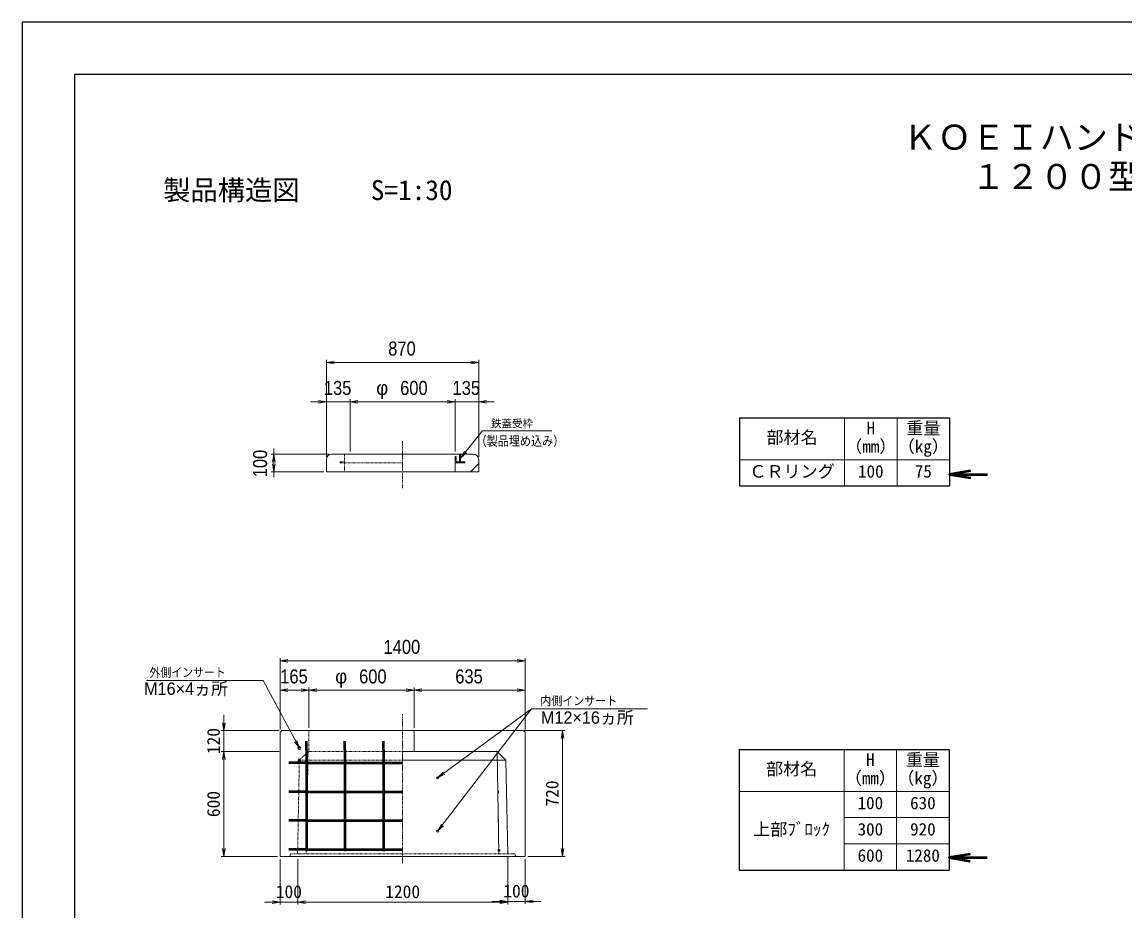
# Model space of a CAD drawing. Units: millimetres, scale not verified. Extents: x -210 to 210, y -148 to 148.
# Drawn here: x -210 to 0, y -20.9 to 148.5 of the extents above; entities that cross this region are included whole.
import ezdxf
from ezdxf.enums import TextEntityAlignment as Align

# ---------------------------------------------------------------- set-up
doc = ezdxf.new("R2010")
doc.units = ezdxf.units.MM
doc.header["$PDMODE"] = 32
doc.header["$PDSIZE"] = 0.5
doc.linetypes.add('USER1', pattern=[12.95, 6.35, -3.175, 0.25, -3.175])
doc.linetypes.add('USER2', pattern=[4.7625, 3.175, -1.5875])
doc.layers.add('0-0', color=7, linetype='Continuous')
for name, color, linetype, lineweight in [('0-1_0', 5, 'Continuous', 25), ('0-2_dims', 2, 'Continuous', 13), ('0-3_pen1実線', 4, 'Continuous', 13), ('0-4_pen2実線', 3, 'Continuous', 13), ('0-5_pen3実線', 7, 'Continuous', 18), ('0-6_pen4実線', 6, 'Continuous', 25), ('0-7_pen1一点', 4, 'USER1', 13), ('0-8_pen2破線', 3, 'USER2', 13), ('0-9_鉄筋１', 7, 'Continuous', 50), ('0-A_鉄筋２', 7, 'Continuous', 50)]:
    doc.layers.add(name, color=color, linetype=linetype, lineweight=lineweight)
doc.styles.add('ＭＳ ゴシック', font='')
doc.styles.add('ＭＳ Ｐゴシック', font='')
doc.styles.get('ＭＳ ゴシック').set_extended_font_data('MS Gothic')
doc.styles.get('ＭＳ Ｐゴシック').set_extended_font_data('MS PGothic')

# ---------------------------------------------------------------- blocks, each defined once
blk = doc.blocks.new('部分図 1')
at = {"layer": '0-1_0'}
blk.add_lwpolyline([(0, 0), (12600, 0), (12600, 8910), (0, 8910)], close=True, dxfattribs=at)
at = {"layer": '0-2_dims'}
for p, q in [((1738.43, 6424.59), (1738.43, 6979.54)), ((1738.43, 6964.54), (2608.43, 6964.54)), ((2608.43, 6439.59), (2608.43, 6979.54)), ((1738.43, 6424.59), (1738.43, 6754.54)), ((1873.43, 6454.59), (1873.43, 6754.54)), ((1873.43, 6454.59), (1873.43, 6754.54)), ((2473.43, 6454.59), (2473.43, 6754.54)), ((2473.43, 6454.59), (2473.43, 6754.54)), ((2608.43, 6424.59), (2608.43, 6754.54)), ((1738.43, 6739.54), (1648.43, 6739.54)), ((1873.43, 6739.54), (1738.43, 6739.54)), ((1873.43, 6739.54), (2473.43, 6739.54)), ((1873.43, 6739.54), (1963.43, 6739.54)), ((2473.43, 6739.54), (2383.43, 6739.54)), ((2473.43, 6739.54), (2608.43, 6739.54)), ((2608.43, 6739.54), (2698.43, 6739.54)), ((1753.43, 6439.59), (1423.48, 6439.59)), ((1438.48, 6439.59), (1438.48, 6471.41)), ((1438.48, 6439.59), (1438.48, 6339.59)), ((1723.43, 6339.59), (1423.48, 6339.59)), ((1438.48, 6339.59), (1438.48, 6307.78)), ((1474, 4865), (1474, 5274.13)), ((2874, 5259.13), (1474, 5259.13)), ((2874, 4865), (2874, 5274.13)), ((1474, 4865), (1474, 5105.38)), ((1639, 4875), (1639, 5105.38)), ((1639, 4875), (1639, 5105.38)), ((2239, 4875), (2239, 5105.38)), ((2239, 4875), (2239, 5105.38)), ((2874, 4865), (2874, 5105.38)), ((1639, 5090.38), (1474, 5090.38)), ((1639, 5090.38), (2239, 5090.38)), ((2239, 5090.38), (2874, 5090.38)), ((2374.05, 4284.4), (2910.8, 4983.8))]:
    blk.add_line(p, q, dxfattribs=at)
at = {"layer": '0-2_dims', "lineweight": 18}
for p, q in [((2674.44, 6572.95), (3025.91, 6572.95)), ((1333.11, 5146), (711.64, 5146)), ((2955.8, 4983.8), (3572.27, 4983.8)), ((1152.37, 4860), (1152.37, 4950)), ((1469, 4860), (1137.37, 4860)), ((1152.37, 4860), (1152.37, 4740)), ((3087, 4860), (3087, 4140)), ((1469.5, 4740), (1137.37, 4740)), ((1469.5, 4740), (1137.37, 4740)), ((1152.37, 4740), (1152.37, 4650)), ((1152.37, 4740), (1152.37, 4140)), ((1459, 4140), (1137.37, 4140)), ((1474, 3879.75), (1384, 3879.75)), ((1474, 3879.75), (1574.47, 3879.75)), ((1574.47, 3879.75), (1664.47, 3879.75)), ((1574.47, 3879.75), (2774, 3879.75)), ((2774, 3883.5), (2684, 3883.5)), ((2774, 3883.5), (2874, 3883.5)), ((2874, 3883.5), (2964, 3883.5))]:
    blk.add_line(p, q, dxfattribs=at)
at = {"layer": '0-2_dims', "lineweight": 50}
for p, q in [((5298.43, 6324.27), (5515, 6324.27)), ((5295.93, 4134), (5512.5, 4134))]:
    blk.add_line(p, q, dxfattribs=at)
at = {"layer": '0-2_dims', "color": 7, "lineweight": 18}
for p, q in [((2857, 4860), (3102, 4860)), ((1474, 4125), (1474, 3864.75)), ((1574.47, 4125), (1574.47, 3864.75)), ((1574.47, 4125), (1574.47, 3864.75)), ((2774, 4140), (2774, 3864.75)), ((2774, 4140), (2774, 3868.5)), ((2874, 4125), (2874, 3868.5)), ((2889, 4140), (3102, 4140))]:
    blk.add_line(p, q, dxfattribs=at)
at = {"layer": '0-2_dims'}
for points in [[(1783.43, 6972.04), (1738.43, 6964.54), (1783.43, 6957.04)], [(2563.43, 6957.04), (2608.43, 6964.54), (2563.43, 6972.04)], [(1693.43, 6732.04), (1738.43, 6739.54), (1693.43, 6747.04)], [(1918.43, 6747.04), (1873.43, 6739.54), (1918.43, 6732.04)], [(1918.43, 6747.04), (1873.43, 6739.54), (1918.43, 6732.04)], [(2428.43, 6732.04), (2473.43, 6739.54), (2428.43, 6747.04)], [(2428.43, 6732.04), (2473.43, 6739.54), (2428.43, 6747.04)], [(2653.43, 6747.04), (2608.43, 6739.54), (2653.43, 6732.04)], [(2505.43, 6417.59), (2629.44, 6572.95), (2674.44, 6572.95)], [(1445.98, 6394.59), (1438.48, 6439.59), (1430.98, 6394.59)], [(2527.64, 6457.44), (2505.43, 6417.59), (2539.36, 6448.08)], [(1430.98, 6384.59), (1438.48, 6339.59), (1445.98, 6384.59)], [(1519, 5266.63), (1474, 5259.13), (1519, 5251.63)], [(2829, 5251.63), (2874, 5259.13), (2829, 5266.63)], [(1584, 4760), (1378.11, 5146), (1333.11, 5146)], [(1519, 5097.88), (1474, 5090.38), (1519, 5082.88)], [(1594, 5082.88), (1639, 5090.38), (1594, 5097.88)], [(1684, 5097.88), (1639, 5090.38), (1684, 5082.88)], [(2194, 5082.88), (2239, 5090.38), (2194, 5097.88)], [(2284, 5097.88), (2239, 5090.38), (2284, 5082.88)], [(2829, 5082.88), (2874, 5090.38), (2829, 5097.88)], [(2374, 4590), (2910.8, 4983.8), (2955.8, 4983.8)], [(1556.2, 4796.18), (1584, 4760), (1569.44, 4803.23)], [(2405.85, 4622.67), (2374, 4590), (2414.72, 4610.57)], [(2395.5, 4324.67), (2374.05, 4284.4), (2407.4, 4315.53)]]:
    blk.add_lwpolyline(points, dxfattribs=at)
at = {"layer": '0-2_dims', "lineweight": 50}
for points in [[(5418.43, 6344.27), (5298.43, 6324.27), (5418.43, 6304.27)], [(5415.93, 4154), (5295.93, 4134), (5415.93, 4114)]]:
    blk.add_lwpolyline(points, dxfattribs=at)
at = {"layer": '0-2_dims', "lineweight": 18}
for points in [[(1144.87, 4905), (1152.37, 4860), (1159.87, 4905)], [(3094.5, 4815), (3087, 4860), (3079.5, 4815)], [(1159.87, 4695), (1152.37, 4740), (1144.87, 4695)], [(1159.87, 4695), (1152.37, 4740), (1144.87, 4695)], [(1144.87, 4185), (1152.37, 4140), (1159.87, 4185)], [(3079.5, 4185), (3087, 4140), (3094.5, 4185)], [(1429, 3872.25), (1474, 3879.75), (1429, 3887.25)], [(1619.47, 3887.25), (1574.47, 3879.75), (1619.47, 3872.25)], [(1619.47, 3887.25), (1574.47, 3879.75), (1619.47, 3872.25)], [(2729, 3876), (2774, 3883.5), (2729, 3891)], [(2729, 3872.25), (2774, 3879.75), (2729, 3887.25)], [(2919, 3891), (2874, 3883.5), (2919, 3876)]]:
    blk.add_lwpolyline(points, dxfattribs=at)
at = {"layer": '0-3_pen1実線'}
for p, q in [((2505.43, 6418.62), (2526.4, 6439.59)), ((2473.43, 6386.62), (2476.4, 6389.59)), ((2561.11, 6339.59), (2608.43, 6386.91))]:
    blk.add_line(p, q, dxfattribs=at)
at = {"layer": '0-4_pen2実線'}
for p, q in [((2473.43, 6427.09), (2473.43, 6389.59)), ((2473.43, 6427.09), (2479.43, 6427.09)), ((2499.43, 6439.59), (2499.43, 6395.59)), ((2505.43, 6439.59), (2505.43, 6395.59)), ((2529.43, 6389.59), (2473.43, 6389.59)), ((2473.43, 6389.59), (2473.43, 6339.59)), ((2499.43, 6395.59), (2479.43, 6395.59)), ((2529.43, 6395.59), (2505.43, 6395.59)), ((2529.43, 6395.59), (2529.43, 6389.59))]:
    blk.add_line(p, q, dxfattribs=at)
at = {"layer": '0-4_pen2実線', "linetype": 'USER2'}
blk.add_line((2479.43, 6427.09), (2479.43, 6395.59), dxfattribs=at)
at = {"layer": '0-4_pen2実線'}
for centre, radius in [((1584, 4760), 8), ((2374, 4590), 6), ((2374.05, 4284.4), 6)]:
    blk.add_circle(centre, radius, dxfattribs=at)
at = {"layer": '0-5_pen3実線'}
for p, q in [((4698.43, 6648.13), (4698.43, 6258.13)), ((4998.43, 6648.13), (4998.43, 6258.13)), ((1768.43, 6439.59), (2578.43, 6439.59)), ((1738.43, 6409.59), (1738.43, 6339.59)), ((2608.43, 6409.59), (2608.43, 6339.59)), ((4098.43, 6408.13), (5298.43, 6408.13)), ((1738.43, 6339.59), (2608.43, 6339.59)), ((1474, 4850), (1484, 4860)), ((1484, 4860), (2864, 4860)), ((2239, 4860), (2239, 4740)), ((2874, 4850), (2864, 4860)), ((1474, 4850), (1474, 4140)), ((2874, 4850), (2874, 4140)), ((2714, 4740), (2174, 4740)), ((2764, 4690), (2714, 4740)), ((2714, 4740), (2724, 4155)), ((4695.93, 4752.38), (4695.93, 4062.38)), ((4995.93, 4752.38), (4995.93, 4062.38)), ((2764, 4690), (2174, 4690)), ((2774, 4155), (2764, 4690)), ((4095.93, 4512.38), (5295.93, 4512.38)), ((4695.93, 4362.38), (5295.93, 4362.38)), ((4695.93, 4212.38), (5295.93, 4212.38)), ((2874, 4140), (1474, 4140))]:
    blk.add_line(p, q, dxfattribs=at)
for centre, start, end in [((1768.43, 6409.59), 90, 180), ((2578.43, 6409.59), 0, 90)]:
    blk.add_arc(centre, 30, start, end, dxfattribs=at)
at = {"layer": '0-6_pen4実線'}
for p, q in [((4098.43, 6648.13), (5298.43, 6648.13)), ((4098.43, 6648.13), (4098.43, 6258.13)), ((5298.43, 6648.13), (5298.43, 6258.13)), ((4098.43, 6258.13), (5298.43, 6258.13)), ((4095.93, 4752.38), (5295.93, 4752.38)), ((4095.93, 4752.38), (4095.93, 4062.38)), ((5295.93, 4752.38), (5295.93, 4062.38)), ((4095.93, 4062.38), (5295.93, 4062.38))]:
    blk.add_line(p, q, dxfattribs=at)
blk.add_lwpolyline([(300, 300), (12300, 300), (12300, 8610), (300, 8610)], close=True, dxfattribs=at)
at = {"layer": '0-7_pen1一点'}
for p, q in [((2173.43, 6513.67), (2173.43, 6246.04)), ((2174, 4102), (2174, 4953.88))]:
    blk.add_line(p, q, dxfattribs=at)
at = {"layer": '0-8_pen2破線'}
for p, q in [((1841.43, 6439.59), (1841.43, 6339.59)), ((1817.43, 6395.59), (1817.43, 6389.59)), ((1817.43, 6395.59), (1841.43, 6395.59)), ((1817.43, 6389.59), (2173.43, 6389.59)), ((1639, 4860), (1639, 4740)), ((1584, 4690), (1634, 4740)), ((1634, 4740), (1623.07, 4155.2)), ((2174, 4740), (1634, 4740)), ((1574, 4155), (1584, 4690)), ((2174, 4690), (1599, 4690)), ((1534, 4155), (2814, 4155))]:
    blk.add_line(p, q, dxfattribs=at)
for points in [[(1534, 4155), (1529, 4140), (1534, 4155)], [(2819, 4140), (2814, 4155), (2819, 4140)]]:
    blk.add_lwpolyline(points, dxfattribs=at)
blk.add_point((1584, 4690), dxfattribs=at)
at = {"layer": '0-9_鉄筋１'}
for p, q in [((1624, 4750), (1624, 4170)), ((1844, 4750), (1844, 4170)), ((2064, 4750), (2064, 4170)), ((1624, 4675), (2174, 4675)), ((1624, 4510), (2174, 4510)), ((2717.93, 4510), (2724, 4510)), ((1624, 4345), (2174, 4345)), ((2720.75, 4345), (2724, 4345)), ((1624, 4180), (2174, 4180)), ((2723.57, 4180), (2724, 4180)), ((2724, 4180), (2724, 4170))]:
    blk.add_line(p, q, dxfattribs=at)
at = {"layer": '0-A_鉄筋２'}
for p, q in [((1624, 4750), (1624, 4800)), ((1844, 4750), (1844, 4800)), ((2064, 4750), (2064, 4800)), ((1624, 4675), (1524, 4675)), ((1624, 4510), (1524, 4510)), ((1624, 4345), (1524, 4345)), ((1624, 4180), (1524, 4180))]:
    blk.add_line(p, q, dxfattribs=at)
at = {"layer": '0-2_dims', "color": 7, "style": 'ＭＳ Ｐゴシック'}
for s, height, width, p in [('870', 79.98, 0.9, (2091.61, 6979.54)), ('135', 79.98, 0.9, (1724.11, 6754.54)), ('600', 79.98, 0.9, (2159.79, 6754.54)), ('135', 79.98, 0.9, (2459.11, 6754.54)), ('（製品埋め込み）', 54.61, 0.85, (2590.79, 6471.39)), ('1400', 79.98, 0.9, (2064.91, 5274.13)), ('外側インサート', 50.68, 0.9, (728, 5151.28)), ('165', 79.98, 0.9, (1474.68, 5105.38)), ('600', 79.98, 0.9, (1925.36, 5105.38)), ('635', 79.98, 0.9, (2474.68, 5105.38)), ('内側インサート', 51.2, 0.9, (2960.08, 4988.98))]:
    blk.add_text(s, height=height, dxfattribs=dict(at, width=width)).set_placement(p, align=Align.BOTTOM_LEFT)
at = {"layer": '0-2_dims', "color": 7}
for s, height, style, p in [('φ', 79.98, 'ＭＳ Ｐゴシック', (2023.43, 6754.54)), ('鉄蓋受枠', 44.11, 'ＭＳ Ｐゴシック', (2678.73, 6579.49)), ('φ', 79.98, 'ＭＳ Ｐゴシック', (1789, 5105.38)), ('M16×4ヵ所', 70.81, 'ＭＳ Ｐゴシック', (697.02, 5042.56)), ('M12×16ヵ所', 70.81, 'ＭＳ Ｐゴシック', (2963.52, 4877.53)), ('100', 73.31, 'ＭＳ ゴシック', (1449.23, 3880.25)), ('1200', 73.31, 'ＭＳ ゴシック', (2074.23, 3880.25)), ('100', 73.31, 'ＭＳ ゴシック', (2749, 3884))]:
    blk.add_text(s, height=height, dxfattribs=dict(at, style=style)).set_placement(p, align=Align.BOTTOM_LEFT)
at = {"layer": '0-2_dims', "color": 7, "style": 'ＭＳ Ｐゴシック', "width": 0.9}
blk.add_text('100', height=79.98, rotation=90, dxfattribs=at).set_placement((1423.48, 6307.78), align=Align.BOTTOM_LEFT)
at = {"layer": '0-2_dims', "color": 7, "style": 'ＭＳ ゴシック'}
for s, p in [('120', (1151.87, 4725)), ('720', (3086.5, 4425)), ('600', (1151.87, 4365))]:
    blk.add_text(s, height=73.31, rotation=90, dxfattribs=at).set_placement(p, align=Align.BOTTOM_LEFT)
at = {"layer": '0-5_pen3実線', "style": 'ＭＳ ゴシック'}
for s, height, p in [('\u3000製品構造図\u3000', 114.4, (649.59, 7857.74)), ('S=1:30', 114.4, (1992.24, 7857.74)), ('H', 71.47, (4824.05, 6531.89)), ('重量', 71.47, (5050.95, 6531.89)), ('部材名', 71.47, (4252.2, 6479.39)), ('（mm）', 71.49, (4702.16, 6426.88)), ('（kg）', 71.49, (5002.16, 6426.88)), ('ＣＲリング', 71.46, (4154.73, 6284.4)), ('100', 71.47, (4775.31, 6284.39)), ('75', 71.44, (5099.7, 6284.41)), ('H', 71.47, (4821.55, 4636.13)), ('重量', 71.47, (5048.45, 4636.14)), ('部材名', 71.47, (4249.7, 4583.64)), ('（mm）', 71.49, (4699.66, 4531.12)), ('（kg）', 71.49, (4999.66, 4531.12)), ('100', 71.47, (4772.81, 4388.64)), ('630', 71.45, (5072.83, 4388.65)), ('上部ﾌﾞﾛｯｸ', 71.48, (4176.57, 4238.63)), ('300', 71.47, (4772.82, 4238.64)), ('920', 71.45, (5072.83, 4238.65)), ('600', 71.48, (4772.81, 4088.63)), ('1280', 71.45, (5048.46, 4088.65))]:
    blk.add_text(s, height=height, dxfattribs=at).set_placement(p, align=Align.BOTTOM_LEFT)
at = {"layer": '0-6_pen4実線', "style": 'ＭＳ ゴシック'}
for s, p in [('\u3000ＫＯＥＩハンドホール構造図\u3000', (4837.55, 8137.5)), ('１２００型シリーズ', (5422.51, 7912.5))]:
    blk.add_text(s, height=143, dxfattribs=at).set_placement(p, align=Align.BOTTOM_LEFT)

msp = doc.modelspace()

# ---------------------------------------------------------------- block references
at = {"layer": '0-0', "xscale": 0.03333333, "yscale": 0.03333333}
msp.add_blockref('部分図 1', (-210, -148.5), dxfattribs=at)

doc.saveas('drawing.dxf')
